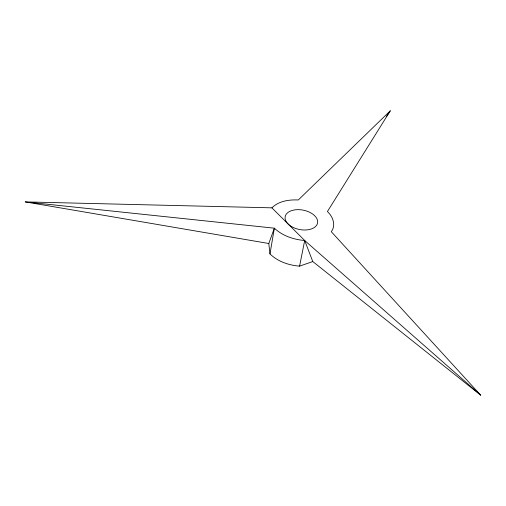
<?xml version="1.0" encoding="UTF-8"?>
<svg xmlns="http://www.w3.org/2000/svg" width="506" height="506" viewBox="0 0 506 506"><rect width="100%" height="100%" fill="white"/><g stroke="black" fill="none" stroke-linecap="round" stroke-linejoin="round"><path stroke-width="0.76" d="M312.778 261.551L299.584 266.137C288.762 265.296 277.876 261.596 269.97 253.917L274.366 228.187L25.3 201.9L271.899 207.839C278.762 200.958 289.002 199.566 298.3 199.965L390.278 110.82L327.414 211.546C332.916 216.536 336.167 225.189 331.316 231.723L480.7 395.18L312.778 261.551L304.688 240.508L271.899 207.839M299.584 266.137L304.688 240.508C293.651 239.585 282.544 235.891 274.366 228.187L268.806 243.506L269.97 253.917M386.261 116.665L390.278 110.82M25.3 201.9L268.806 243.506M304.688 240.508L480.7 395.18M291.197 226.365A16.508 9.861 11.1 0 0 317.496 223.336A16.508 9.861 11.1 0 0 295.415 209.8A16.508 9.861 11.1 0 0 291.197 226.365"/></g></svg>
